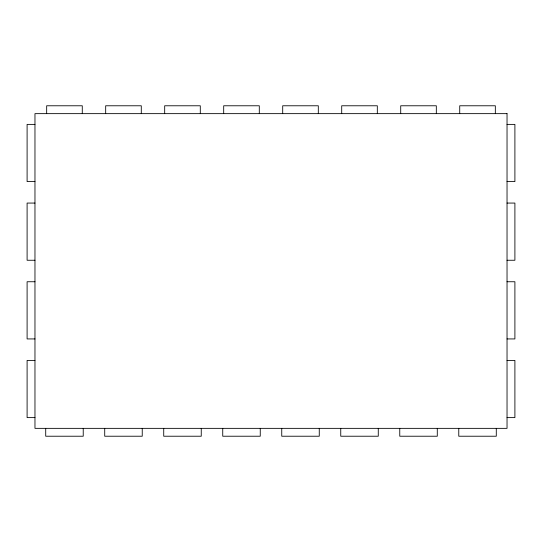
<?xml version="1.0" encoding="UTF-8"?>
<svg xmlns="http://www.w3.org/2000/svg" width="542" height="542" viewBox="0 0 542 542"><rect width="100%" height="100%" fill="white"/><g stroke="black" fill="none" stroke-linecap="round" stroke-linejoin="round"><path stroke-width="0.81" d="M34.966 124.389L27.1 124.389L27.1 181.584L34.966 181.584M507.034 124.389L514.9 124.389L514.9 181.584L507.034 181.584M34.966 203.067L27.1 203.067L27.1 260.255L34.966 260.255M507.034 203.067L514.9 203.067L514.9 260.255L507.034 260.255M34.966 281.745L27.1 281.745L27.1 338.933L34.966 338.933M507.034 281.745L514.9 281.745L514.9 338.933L507.034 338.933M34.966 360.416L27.1 360.416L27.1 417.611L34.966 417.611M507.034 360.416L514.9 360.416L514.9 417.611L507.034 417.611M496.289 428.356L496.289 436.222L458.769 436.222L458.769 428.356M495.334 113.644L495.334 105.778L459.724 105.778L459.724 113.644M437.286 428.356L437.286 436.222L399.759 436.222L399.759 428.356M436.324 113.644L436.324 105.778L400.714 105.778L400.714 113.644M378.275 428.356L378.275 436.222L340.749 436.222L340.749 428.356M377.32 113.644L377.32 105.778L341.704 105.778L341.704 113.644M319.265 428.356L319.265 436.222L281.745 436.222L281.745 428.356M318.31 113.644L318.31 105.778L282.7 105.778L282.7 113.644M260.255 428.356L260.255 436.222L222.735 436.222L222.735 428.356M259.3 113.644L259.3 105.778L223.69 105.778L223.69 113.644M201.251 428.356L201.251 436.222L163.725 436.222L163.725 428.356M200.296 113.644L200.296 105.778L164.68 105.778L164.68 113.644M142.241 428.356L142.241 436.222L104.714 436.222L104.714 428.356M141.286 113.644L141.286 105.778L105.676 105.778L105.676 113.644M83.231 428.356L83.231 436.222L45.711 436.222L45.711 428.356M82.276 113.644L82.276 105.778L46.666 105.778L46.666 113.644M507.034 113.644L34.966 113.644L34.966 428.356L507.034 428.356L507.034 113.644"/></g></svg>
